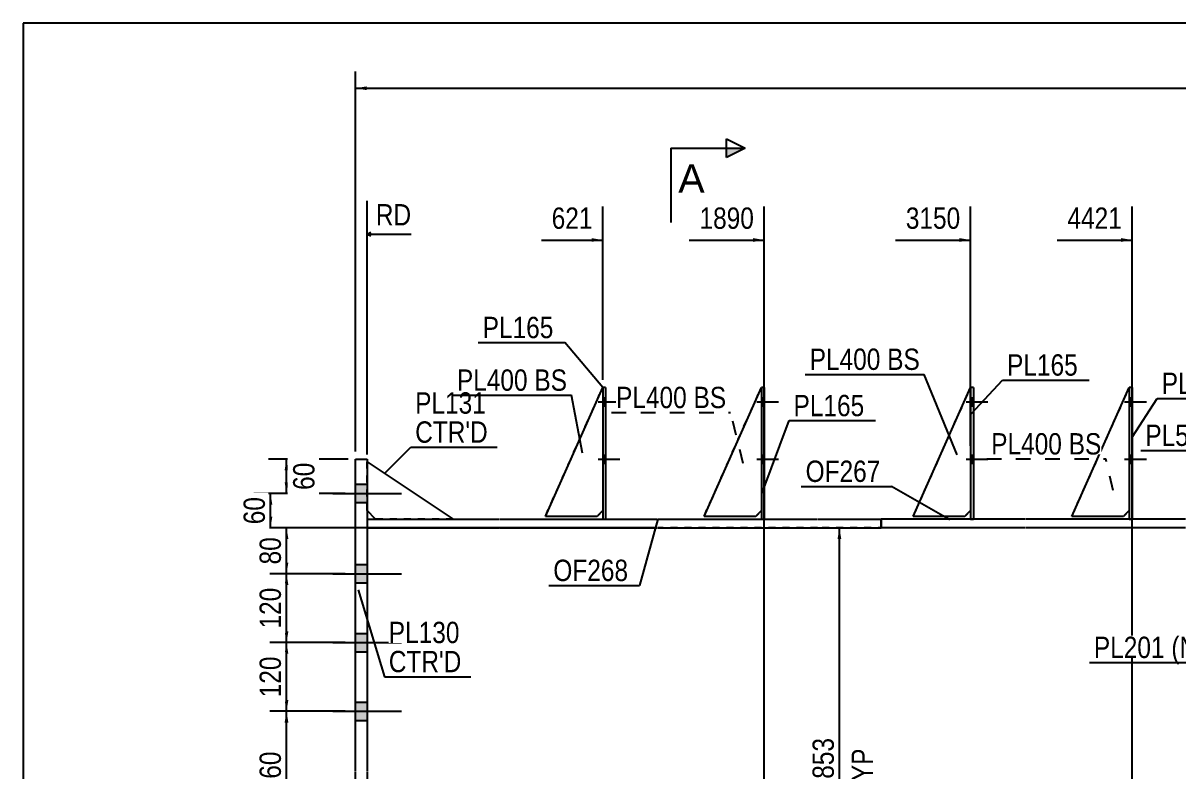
# Model space of a CAD drawing. Header units: millimetres. Extents: x 2 to 405, y 5 to 282.
# Drawn here: x 5 to 160.1, y 181.5 to 282 of the extents above; entities that cross this region are included whole.
import ezdxf

# ---------------------------------------------------------------- set-up
doc = ezdxf.new("R2010")
doc.units = ezdxf.units.MM
doc.linetypes.add('DXK_LINE_DOT1', pattern=[1.8814, 0.9407, -0.9407])
doc.linetypes.add('DXK_LINE_DOT2', pattern=[3.9198, 1.9599, -1.9599])
doc.styles.add('Arial', font='ARIAL.TTF', dxfattribs={"height": 0.2})
doc.styles.add('Arial Narrow', font='ARIALN.TTF', dxfattribs={"height": 0.2})

# ---------------------------------------------------------------- blocks, each defined once
blk = doc.blocks.new('Unknown-623473111-1210')
at = {"color": 5, "linetype": 'Continuous'}
for p, q in [((405, 282), (5, 282)), ((5, 282), (5, 5))]:
    blk.add_line(p, q, dxfattribs=at)
blk = doc.blocks.new('Part-623473111-1512 - 1483')
at = {"color": 2, "linetype": 'Continuous'}
for p, q in [((139.51, 215.43), (120.18, 215.43)), ((120.18, 214.28), (120.18, 215.43)), ((139.51, 214.28), (120.18, 214.28)), ((161, 215.43), (139.61, 215.43)), ((161, 214.28), (139.61, 214.28))]:
    blk.add_line(p, q, dxfattribs=at)
blk = doc.blocks.new('Part-623473111-1534 - 1483')
at = {"color": 2, "linetype": 'Continuous'}
for p, q in [((51.16, 215.43), (68.85, 215.43)), ((51.16, 215.43), (51.16, 214.28)), ((51.16, 214.28), (68.85, 214.28)), ((68.95, 215.43), (90.14, 215.43)), ((68.95, 214.28), (90.14, 214.28)), ((90.24, 215.43), (111.62, 215.43)), ((90.24, 214.28), (111.62, 214.28)), ((111.72, 215.43), (120.18, 215.43)), ((111.72, 214.28), (120.18, 214.28)), ((120.18, 215.43), (120.18, 214.28))]:
    blk.add_line(p, q, dxfattribs=at)
blk = doc.blocks.new('Bolt-623473111-1616 - 1483')
at = {"linetype": 'Continuous'}
for points in [[(83.18, 230.66), (83.18, 231.74), (82.8, 231.74), (82.8, 230.66)], [(83.18, 230.66), (83.18, 231.74), (82.8, 231.74), (82.8, 230.66)], [(83.18, 230.66), (83.18, 231.74), (82.8, 231.74), (82.8, 230.66)], [(83.18, 222.97), (83.18, 224.05), (82.8, 224.05), (82.8, 222.97)], [(83.18, 222.97), (83.18, 224.05), (82.8, 224.05), (82.8, 222.97)], [(83.18, 222.97), (83.18, 224.05), (82.8, 224.05), (82.8, 222.97)]]:
    blk.add_hatch(color=3, dxfattribs=at).paths.add_polyline_path(points)
at = {"color": 3, "linetype": 'Continuous'}
for p, q in [((82.18, 231.2), (85.11, 231.2)), ((82.18, 231.2), (85.11, 231.2)), ((82.18, 231.2), (85.11, 231.2)), ((82.8, 231.74), (83.18, 231.74)), ((82.8, 231.74), (83.18, 231.74)), ((82.8, 231.74), (83.18, 231.74)), ((82.8, 230.66), (83.18, 230.66)), ((82.8, 230.66), (83.18, 230.66)), ((82.8, 230.66), (83.18, 230.66)), ((82.18, 223.51), (85.1, 223.51)), ((82.18, 223.51), (85.1, 223.51)), ((82.18, 223.51), (85.1, 223.51)), ((82.8, 224.05), (83.18, 224.05)), ((82.8, 224.05), (83.18, 224.05)), ((82.8, 224.05), (83.18, 224.05)), ((82.8, 222.97), (83.18, 222.97)), ((82.8, 222.97), (83.18, 222.97)), ((82.8, 222.97), (83.18, 222.97))]:
    blk.add_line(p, q, dxfattribs=at)
blk = doc.blocks.new('Part-623473111-1556 - 1483')
at = {"color": 7, "linetype": 'DXK_LINE_DOT1'}
for p, q in [((68.85, 214.28), (51.16, 214.28)), ((51.16, 214.28), (51.16, 181.59)), ((90.14, 214.28), (68.95, 214.28)), ((111.62, 214.28), (90.24, 214.28)), ((139.51, 214.28), (111.72, 214.28)), ((161, 214.28), (139.61, 214.28))]:
    blk.add_line(p, q, dxfattribs=at)
blk = doc.blocks.new('Part-623473111-1706 - 1483')
at = {"color": 2, "linetype": 'Continuous'}
for p, q in [((104.48, 233.12), (104.09, 233.12)), ((104.09, 233.12), (104.09, 215.43)), ((104.48, 233.12), (104.47, 215.43))]:
    blk.add_line(p, q, dxfattribs=at)
at = {"color": 7, "linetype": 'DXK_LINE_DOT1'}
blk.add_line((104.09, 215.43), (104.47, 215.43), dxfattribs=at)
blk = doc.blocks.new('Part-623473111-1917 - 1483')
at = {"color": 2, "linetype": 'Continuous'}
for p, q in [((51.16, 223.12), (62.7, 215.43)), ((52.31, 215.43), (51.16, 216.59))]:
    blk.add_line(p, q, dxfattribs=at)
at = {"color": 7, "linetype": 'DXK_LINE_DOT1'}
for p, q in [((51.16, 216.59), (51.16, 223.12)), ((62.7, 215.43), (52.31, 215.43))]:
    blk.add_line(p, q, dxfattribs=at)
blk = doc.blocks.new('Bolt-623473111-1612 - 1483')
at = {"linetype": 'Continuous'}
for points in [[(104.48, 230.66), (104.48, 231.74), (104.09, 231.74), (104.09, 230.66)], [(104.48, 230.66), (104.48, 231.74), (104.09, 231.74), (104.09, 230.66)], [(104.48, 230.66), (104.48, 231.74), (104.09, 231.74), (104.09, 230.66)], [(104.48, 222.97), (104.48, 224.05), (104.09, 224.05), (104.09, 222.97)], [(104.48, 222.97), (104.48, 224.05), (104.09, 224.05), (104.09, 222.97)], [(104.48, 222.97), (104.48, 224.05), (104.09, 224.05), (104.09, 222.97)]]:
    blk.add_hatch(color=3, dxfattribs=at).paths.add_polyline_path(points)
at = {"color": 3, "linetype": 'Continuous'}
for p, q in [((103.48, 231.2), (106.4, 231.2)), ((103.48, 231.2), (106.4, 231.2)), ((103.48, 231.2), (106.4, 231.2)), ((104.09, 231.74), (104.48, 231.74)), ((104.09, 231.74), (104.48, 231.74)), ((104.09, 231.74), (104.48, 231.74)), ((104.09, 230.66), (104.48, 230.66)), ((104.09, 230.66), (104.48, 230.66)), ((104.09, 230.66), (104.48, 230.66)), ((103.48, 223.51), (106.4, 223.51)), ((103.48, 223.51), (106.4, 223.51)), ((103.48, 223.51), (106.4, 223.51)), ((104.09, 224.05), (104.48, 224.05)), ((104.09, 224.05), (104.48, 224.05)), ((104.09, 224.05), (104.48, 224.05)), ((104.09, 222.97), (104.48, 222.97)), ((104.09, 222.97), (104.48, 222.97)), ((104.09, 222.97), (104.48, 222.97))]:
    blk.add_line(p, q, dxfattribs=at)
blk = doc.blocks.new('Part-623473111-1743 - 1483')
at = {"color": 2, "linetype": 'Continuous'}
for p, q in [((83.18, 233.12), (82.8, 233.12)), ((82.8, 233.12), (82.8, 215.43)), ((83.18, 233.12), (83.18, 215.43))]:
    blk.add_line(p, q, dxfattribs=at)
at = {"color": 7, "linetype": 'DXK_LINE_DOT1'}
blk.add_line((82.8, 215.43), (83.18, 215.43), dxfattribs=at)
blk = doc.blocks.new('Part-623473111-1679 - 1483')
at = {"color": 2, "linetype": 'Continuous'}
for p, q in [((96.4, 215.82), (104.09, 233.12)), ((103.32, 215.82), (96.4, 215.82)), ((104.09, 216.59), (103.32, 215.82))]:
    blk.add_line(p, q, dxfattribs=at)
at = {"color": 7, "linetype": 'DXK_LINE_DOT1'}
blk.add_line((104.09, 233.12), (104.09, 216.59), dxfattribs=at)
blk = doc.blocks.new('Bolt-623473111-1619 - 1483')
at = {"linetype": 'Continuous'}
for points in [[(132.55, 230.66), (132.55, 231.74), (132.16, 231.74), (132.16, 230.66)], [(132.55, 230.66), (132.55, 231.74), (132.16, 231.74), (132.16, 230.66)], [(132.55, 230.66), (132.55, 231.74), (132.16, 231.74), (132.16, 230.66)], [(132.55, 222.97), (132.55, 224.05), (132.16, 224.05), (132.16, 222.97)], [(132.55, 222.97), (132.55, 224.05), (132.16, 224.05), (132.16, 222.97)], [(132.55, 222.97), (132.55, 224.05), (132.16, 224.05), (132.16, 222.97)]]:
    blk.add_hatch(color=3, dxfattribs=at).paths.add_polyline_path(points)
at = {"color": 3, "linetype": 'Continuous'}
for p, q in [((131.55, 231.2), (134.47, 231.2)), ((131.55, 231.2), (134.47, 231.2)), ((131.55, 231.2), (134.47, 231.2)), ((132.16, 231.74), (132.55, 231.74)), ((132.16, 231.74), (132.55, 231.74)), ((132.16, 231.74), (132.55, 231.74)), ((132.16, 230.66), (132.55, 230.66)), ((132.16, 230.66), (132.55, 230.66)), ((132.16, 230.66), (132.55, 230.66)), ((131.55, 223.51), (134.47, 223.51)), ((131.55, 223.51), (134.47, 223.51)), ((131.55, 223.51), (134.47, 223.51)), ((132.16, 224.05), (132.55, 224.05)), ((132.16, 224.05), (132.55, 224.05)), ((132.16, 224.05), (132.55, 224.05)), ((132.16, 222.97), (132.55, 222.97)), ((132.16, 222.97), (132.55, 222.97)), ((132.16, 222.97), (132.55, 222.97))]:
    blk.add_line(p, q, dxfattribs=at)
blk = doc.blocks.new('Bolt-623473111-1628 - 1483')
at = {"linetype": 'Continuous'}
for points in [[(49.62, 220.12), (49.62, 217.66), (51.16, 217.66), (51.16, 220.12)], [(49.62, 220.12), (49.62, 217.66), (51.16, 217.66), (51.16, 220.12)], [(49.62, 209.35), (49.62, 206.89), (51.16, 206.89), (51.16, 209.35)], [(49.62, 209.35), (49.62, 206.89), (51.16, 206.89), (51.16, 209.35)], [(49.62, 200.12), (49.62, 197.66), (51.16, 197.66), (51.16, 200.12)], [(49.62, 200.12), (49.62, 197.66), (51.16, 197.66), (51.16, 200.12)], [(49.62, 190.89), (49.62, 188.43), (51.16, 188.43), (51.16, 190.89)], [(49.62, 190.89), (49.62, 188.43), (51.16, 188.43), (51.16, 190.89)], [(49.62, 174.64), (49.62, 172.18), (51.16, 172.18), (51.16, 174.64)], [(49.62, 174.64), (49.62, 172.18), (51.16, 172.18), (51.16, 174.64)], [(49.62, 165.41), (49.62, 162.95), (51.16, 162.95), (51.16, 165.41)], [(49.62, 165.41), (49.62, 162.95), (51.16, 162.95), (51.16, 165.41)], [(49.62, 156.18), (49.62, 153.72), (51.16, 153.72), (51.16, 156.18)], [(49.62, 156.18), (49.62, 153.72), (51.16, 153.72), (51.16, 156.18)], [(49.62, 145.41), (49.62, 142.95), (51.16, 142.95), (51.16, 145.41)], [(49.62, 145.41), (49.62, 142.95), (51.16, 142.95), (51.16, 145.41)]]:
    blk.add_hatch(color=3, dxfattribs=at).paths.add_polyline_path(points)
at = {"color": 3, "linetype": 'Continuous'}
for p, q in [((46.56, 218.89), (55.77, 218.89)), ((46.56, 218.89), (55.77, 218.89)), ((49.62, 220.12), (51.16, 220.12)), ((49.62, 220.12), (51.16, 220.12)), ((49.62, 217.66), (51.16, 217.66)), ((49.62, 217.66), (51.16, 217.66)), ((46.56, 208.12), (55.77, 208.12)), ((46.56, 208.12), (55.77, 208.12)), ((49.62, 209.35), (51.16, 209.35)), ((49.62, 209.35), (51.16, 209.35)), ((49.62, 206.89), (51.16, 206.89)), ((49.62, 206.89), (51.16, 206.89)), ((49.62, 200.12), (51.16, 200.12)), ((49.62, 200.12), (51.16, 200.12)), ((46.56, 198.89), (55.77, 198.89)), ((46.56, 198.89), (55.77, 198.89)), ((49.62, 197.66), (51.16, 197.66)), ((49.62, 197.66), (51.16, 197.66)), ((49.62, 190.89), (51.16, 190.89)), ((49.62, 190.89), (51.16, 190.89)), ((46.56, 189.66), (55.77, 189.66)), ((46.56, 189.66), (55.77, 189.66)), ((49.62, 188.43), (51.16, 188.43)), ((49.62, 188.43), (51.16, 188.43)), ((49.62, 174.64), (51.16, 174.64)), ((49.62, 174.64), (51.16, 174.64)), ((46.56, 173.41), (55.77, 173.41)), ((46.56, 173.41), (55.77, 173.41)), ((49.62, 172.18), (51.16, 172.18)), ((49.62, 172.18), (51.16, 172.18)), ((49.62, 165.41), (51.16, 165.41)), ((49.62, 165.41), (51.16, 165.41)), ((46.56, 164.18), (55.77, 164.18)), ((46.56, 164.18), (55.77, 164.18)), ((49.62, 162.95), (51.16, 162.95)), ((49.62, 162.95), (51.16, 162.95)), ((49.62, 156.18), (51.16, 156.18)), ((49.62, 156.18), (51.16, 156.18)), ((46.56, 154.95), (55.77, 154.95)), ((46.56, 154.95), (55.77, 154.95)), ((49.62, 153.72), (51.16, 153.72)), ((49.62, 153.72), (51.16, 153.72)), ((49.62, 145.41), (51.16, 145.41)), ((49.62, 145.41), (51.16, 145.41)), ((46.56, 144.18), (55.77, 144.18)), ((46.56, 144.18), (55.77, 144.18)), ((49.62, 142.95), (51.16, 142.95)), ((49.62, 142.95), (51.16, 142.95))]:
    blk.add_line(p, q, dxfattribs=at)
blk = doc.blocks.new('Part-623473111-1758 - 1483')
at = {"color": 2, "linetype": 'Continuous'}
for p, q in [((132.55, 233.12), (132.16, 233.12)), ((132.16, 233.12), (132.16, 215.43)), ((132.55, 233.12), (132.54, 215.43))]:
    blk.add_line(p, q, dxfattribs=at)
at = {"color": 7, "linetype": 'DXK_LINE_DOT1'}
blk.add_line((132.16, 215.43), (132.54, 215.43), dxfattribs=at)
blk = doc.blocks.new('Bolt-623473111-5511 - 1483')
at = {"linetype": 'Continuous'}
for points in [[(153.84, 230.66), (153.84, 231.74), (153.46, 231.74), (153.46, 230.66)], [(153.84, 230.66), (153.84, 231.74), (153.46, 231.74), (153.46, 230.66)], [(153.84, 230.66), (153.84, 231.74), (153.46, 231.74), (153.46, 230.66)], [(153.84, 222.97), (153.84, 224.05), (153.45, 224.05), (153.45, 222.97)], [(153.84, 222.97), (153.84, 224.05), (153.45, 224.05), (153.45, 222.97)], [(153.84, 222.97), (153.84, 224.05), (153.45, 224.05), (153.45, 222.97)]]:
    blk.add_hatch(color=3, dxfattribs=at).paths.add_polyline_path(points)
at = {"color": 3, "linetype": 'Continuous'}
for p, q in [((152.84, 231.2), (155.76, 231.2)), ((152.84, 231.2), (155.76, 231.2)), ((152.84, 231.2), (155.76, 231.2)), ((153.46, 231.74), (153.84, 231.74)), ((153.46, 231.74), (153.84, 231.74)), ((153.46, 231.74), (153.84, 231.74)), ((153.46, 230.66), (153.84, 230.66)), ((153.46, 230.66), (153.84, 230.66)), ((153.46, 230.66), (153.84, 230.66)), ((152.84, 223.51), (155.76, 223.51)), ((152.84, 223.51), (155.76, 223.51)), ((152.84, 223.51), (155.76, 223.51)), ((153.45, 224.05), (153.84, 224.05)), ((153.45, 224.05), (153.84, 224.05)), ((153.45, 224.05), (153.84, 224.05)), ((153.45, 222.97), (153.84, 222.97)), ((153.45, 222.97), (153.84, 222.97)), ((153.45, 222.97), (153.84, 222.97))]:
    blk.add_line(p, q, dxfattribs=at)
blk = doc.blocks.new('Part-623473111-1922 - 1483')
at = {"color": 2, "linetype": 'Continuous'}
for p, q in [((49.62, 223.51), (51.16, 223.51)), ((49.62, 181.59), (49.62, 223.51)), ((51.16, 223.51), (51.16, 181.59)), ((49.62, 139.56), (49.62, 181.49)), ((51.16, 181.49), (51.16, 139.56)), ((51.16, 139.56), (49.62, 139.56))]:
    blk.add_line(p, q, dxfattribs=at)
blk = doc.blocks.new('Part-623473111-6596 - 1483')
at = {"color": 2, "linetype": 'Continuous'}
for p, q in [((75.1, 215.82), (82.8, 233.12)), ((82.03, 215.82), (75.1, 215.82)), ((82.8, 216.59), (82.03, 215.82))]:
    blk.add_line(p, q, dxfattribs=at)
at = {"color": 7, "linetype": 'DXK_LINE_DOT1'}
blk.add_line((82.8, 233.12), (82.8, 216.59), dxfattribs=at)
blk = doc.blocks.new('Part-623473111-5504 - 1483')
at = {"color": 2, "linetype": 'Continuous'}
for p, q in [((153.46, 233.12), (153.45, 215.43)), ((153.84, 233.12), (153.46, 233.12)), ((153.84, 233.12), (153.84, 215.43))]:
    blk.add_line(p, q, dxfattribs=at)
at = {"color": 7, "linetype": 'DXK_LINE_DOT1'}
blk.add_line((153.45, 215.43), (153.84, 215.43), dxfattribs=at)
blk = doc.blocks.new('Part-623473111-6597 - 1483')
at = {"color": 2, "linetype": 'Continuous'}
for p, q in [((124.47, 215.82), (132.16, 233.12)), ((131.39, 215.82), (124.47, 215.82)), ((132.16, 216.59), (131.39, 215.82))]:
    blk.add_line(p, q, dxfattribs=at)
at = {"color": 7, "linetype": 'DXK_LINE_DOT1'}
blk.add_line((132.16, 233.12), (132.16, 216.59), dxfattribs=at)
blk = doc.blocks.new('Part-623473111-5505 - 1483')
at = {"color": 2, "linetype": 'Continuous'}
for p, q in [((145.76, 215.82), (153.46, 233.12)), ((152.68, 215.82), (145.76, 215.82)), ((153.45, 216.59), (152.68, 215.82))]:
    blk.add_line(p, q, dxfattribs=at)
at = {"color": 7, "linetype": 'DXK_LINE_DOT1'}
blk.add_line((153.46, 233.12), (153.45, 216.59), dxfattribs=at)
blk = doc.blocks.new('Part-623473111-6613 - 1483')
at = {"color": 7, "linetype": 'DXK_LINE_DOT1'}
for p, q in [((96.4, 215.82), (104.09, 233.12)), ((103.32, 215.82), (96.4, 215.82)), ((104.09, 216.59), (103.32, 215.82))]:
    blk.add_line(p, q, dxfattribs=at)
blk = doc.blocks.new('Part-623473111-6616 - 1483')
at = {"color": 7, "linetype": 'DXK_LINE_DOT1'}
for p, q in [((145.76, 215.82), (153.46, 233.12)), ((152.68, 215.82), (145.76, 215.82)), ((153.45, 216.59), (152.68, 215.82))]:
    blk.add_line(p, q, dxfattribs=at)
blk = doc.blocks.new('Part-623473111-6617 - 1483')
at = {"color": 7, "linetype": 'DXK_LINE_DOT1'}
for p, q in [((75.1, 215.82), (82.8, 233.12)), ((82.03, 215.82), (75.1, 215.82)), ((82.8, 216.59), (82.03, 215.82))]:
    blk.add_line(p, q, dxfattribs=at)
blk = doc.blocks.new('Part-623473111-6618 - 1483')
at = {"color": 7, "linetype": 'DXK_LINE_DOT1'}
for p, q in [((124.47, 215.82), (132.16, 233.12)), ((131.39, 215.82), (124.47, 215.82)), ((132.16, 216.59), (131.39, 215.82))]:
    blk.add_line(p, q, dxfattribs=at)
blk = doc.blocks.new('StraightDimension-623473111-3175 - 1483')
at = {"linetype": 'Continuous'}
for points in [[(40.1, 212.78), (40.35, 214.28), (40.6, 212.78)], [(40.6, 209.62), (40.35, 208.12), (40.1, 209.62)]]:
    blk.add_hatch(color=7, dxfattribs=at).paths.add_polyline_path(points)
at = {"color": 7, "linetype": 'Continuous'}
for p, q in [((89.22, 214.28), (38.1, 214.28)), ((40.35, 208.12), (40.35, 214.28)), ((48.22, 208.12), (38.1, 208.12))]:
    blk.add_line(p, q, dxfattribs=at)
at = {"color": 0}
blk.add_wipeout([(40.2, 213.63), (36, 213.63), (36, 208.77), (40.2, 208.77)], dxfattribs=at)
at = {"color": 3, "style": 'Arial Narrow'}
blk.add_text('80', height=2.863, rotation=90.0002, dxfattribs=at).set_placement((39.6, 209.37))
blk = doc.blocks.new('StraightDimension-623473111-2147 - 1483')
at = {"linetype": 'Continuous'}
for points in [[(37.95, 217.39), (38.2, 218.89), (38.45, 217.39)], [(38.45, 215.78), (38.2, 214.28), (37.95, 215.78)]]:
    blk.add_hatch(color=7, dxfattribs=at).paths.add_polyline_path(points)
at = {"color": 7, "linetype": 'Continuous'}
for p, q in [((48.22, 218.89), (35.95, 218.89)), ((38.2, 214.28), (38.2, 218.89)), ((89.22, 214.28), (35.95, 214.28))]:
    blk.add_line(p, q, dxfattribs=at)
at = {"color": 0}
blk.add_wipeout([(38.05, 219.01), (33.85, 219.01), (33.85, 214.16), (38.05, 214.16)], dxfattribs=at)
at = {"color": 3, "style": 'Arial Narrow'}
blk.add_text('60', height=2.863, rotation=90.0002, dxfattribs=at).set_placement((37.45, 214.76))
blk = doc.blocks.new('StraightDimension-623473111-2109 - 1483')
at = {"linetype": 'Continuous'}
for points in [[(114.31, 212.78), (114.56, 214.28), (114.81, 212.78)], [(114.81, 153.93), (114.56, 152.43), (114.31, 153.93)]]:
    blk.add_hatch(color=7, dxfattribs=at).paths.add_polyline_path(points)
at = {"color": 7, "linetype": 'Continuous'}
for p, q in [((91.18, 214.28), (116.96, 214.28)), ((114.56, 152.43), (114.56, 214.28)), ((106.56, 152.43), (116.96, 152.43))]:
    blk.add_line(p, q, dxfattribs=at)
at = {"color": 0, "linetype": 'Continuous'}
blk.add_wipeout([(119.66, 185.28), (115.46, 185.28), (115.46, 177.69), (119.66, 177.69)], dxfattribs=at)
at = {"color": 3, "linetype": 'Continuous', "style": 'Arial Narrow'}
blk.add_text('TYP', height=2.863, rotation=90.0002, dxfattribs=at).set_placement((119.06, 178.29))
at = {"color": 0}
blk.add_wipeout([(114.41, 186.7), (110.21, 186.7), (110.21, 180.01), (114.41, 180.01)], dxfattribs=at)
at = {"color": 3, "style": 'Arial Narrow'}
blk.add_text('853', height=2.863, rotation=90.0002, dxfattribs=at).set_placement((113.81, 180.61))
blk = doc.blocks.new('StraightDimension-623473111-11883 - 1483')
at = {"linetype": 'Continuous'}
blk.add_hatch(color=7, dxfattribs=at).paths.add_polyline_path([(81.3, 253.15), (82.8, 252.9), (81.3, 252.65)])
at = {"color": 7, "linetype": 'Continuous'}
for p, q in [((82.8, 234.12), (82.8, 257.4)), ((74.56, 252.9), (82.8, 252.9))]:
    blk.add_line(p, q, dxfattribs=at)
at = {"color": 0, "linetype": 'Continuous'}
blk.add_wipeout([(57.69, 254.25), (57.69, 258.45), (51.74, 258.45), (51.74, 254.25)], dxfattribs=at)
at = {"color": 7, "linetype": 'Continuous'}
for p, q in [((51.16, 224.12), (51.16, 258.15)), ((51.66, 253.9), (51.16, 253.65)), ((51.66, 253.4), (51.16, 253.65)), ((57.09, 253.65), (51.16, 253.65))]:
    blk.add_line(p, q, dxfattribs=at)
at = {"color": 3, "linetype": 'Continuous', "style": 'Arial Narrow'}
blk.add_text('RD', height=2.863, dxfattribs=at).set_placement((52.34, 254.85))
at = {"color": 0}
blk.add_wipeout([(82.02, 253.8), (82.02, 258), (75.34, 258), (75.34, 253.8)], dxfattribs=at)
at = {"color": 3, "style": 'Arial Narrow'}
blk.add_text('621', height=2.863, dxfattribs=at).set_placement((75.94, 254.4))
blk = doc.blocks.new('StraightDimension-623473111-2177 - 1483')
at = {"linetype": 'Continuous'}
for points in [[(40.1, 206.62), (40.35, 208.12), (40.6, 206.62)], [(40.6, 200.39), (40.35, 198.89), (40.1, 200.39)]]:
    blk.add_hatch(color=7, dxfattribs=at).paths.add_polyline_path(points)
at = {"color": 7, "linetype": 'Continuous'}
for p, q in [((48.22, 208.12), (38.1, 208.12)), ((40.35, 198.89), (40.35, 208.12)), ((48.22, 198.89), (38.1, 198.89))]:
    blk.add_line(p, q, dxfattribs=at)
at = {"color": 0}
blk.add_wipeout([(40.2, 206.85), (36, 206.85), (36, 200.17), (40.2, 200.17)], dxfattribs=at)
at = {"color": 3, "style": 'Arial Narrow'}
blk.add_text('120', height=2.863, rotation=90.0002, dxfattribs=at).set_placement((39.6, 200.77))
blk = doc.blocks.new('StraightDimension-623473111-2184 - 1483')
at = {"linetype": 'Continuous'}
for points in [[(40.1, 197.39), (40.35, 198.89), (40.6, 197.39)], [(40.6, 191.16), (40.35, 189.66), (40.1, 191.16)]]:
    blk.add_hatch(color=7, dxfattribs=at).paths.add_polyline_path(points)
at = {"color": 7, "linetype": 'Continuous'}
for p, q in [((48.22, 198.89), (38.1, 198.89)), ((40.35, 189.66), (40.35, 198.89)), ((48.22, 189.66), (38.1, 189.66))]:
    blk.add_line(p, q, dxfattribs=at)
at = {"color": 0}
blk.add_wipeout([(40.2, 197.62), (36, 197.62), (36, 190.94), (40.2, 190.94)], dxfattribs=at)
at = {"color": 3, "style": 'Arial Narrow'}
blk.add_text('120', height=2.863, rotation=90.0002, dxfattribs=at).set_placement((39.6, 191.54))
blk = doc.blocks.new('StraightDimension-623473111-2191 - 1483')
at = {"linetype": 'Continuous'}
for points in [[(40.1, 188.16), (40.35, 189.66), (40.6, 188.16)], [(40.6, 174.91), (40.35, 173.41), (40.1, 174.91)]]:
    blk.add_hatch(color=7, dxfattribs=at).paths.add_polyline_path(points)
at = {"color": 7, "linetype": 'Continuous'}
for p, q in [((48.22, 189.66), (38.1, 189.66)), ((40.35, 173.41), (40.35, 189.66)), ((48.22, 173.41), (38.1, 173.41))]:
    blk.add_line(p, q, dxfattribs=at)
at = {"color": 0}
blk.add_wipeout([(40.2, 184.88), (36, 184.88), (36, 178.19), (40.2, 178.19)], dxfattribs=at)
at = {"color": 3, "style": 'Arial Narrow'}
blk.add_text('260', height=2.863, rotation=90.0002, dxfattribs=at).set_placement((39.6, 178.79))
blk = doc.blocks.new('StraightDimension-623473111-2214 - 1483')
at = {"linetype": 'Continuous'}
for points in [[(40.1, 222.01), (40.35, 223.51), (40.6, 222.01)], [(40.6, 220.39), (40.35, 218.89), (40.1, 220.39)]]:
    blk.add_hatch(color=7, dxfattribs=at).paths.add_polyline_path(points)
at = {"color": 7, "linetype": 'Continuous'}
for p, q in [((48.62, 223.51), (37.95, 223.51)), ((40.35, 218.89), (40.35, 223.51)), ((48.22, 218.89), (37.95, 218.89))]:
    blk.add_line(p, q, dxfattribs=at)
at = {"color": 0}
blk.add_wipeout([(44.7, 223.63), (40.5, 223.63), (40.5, 218.77), (44.7, 218.77)], dxfattribs=at)
at = {"color": 3, "style": 'Arial Narrow'}
blk.add_text('60', height=2.863, rotation=90.0002, dxfattribs=at).set_placement((44.1, 219.37))
blk = doc.blocks.new('StraightDimension-623473111-2225 - 1483')
at = {"linetype": 'Continuous'}
blk.add_hatch(color=7, dxfattribs=at).paths.add_polyline_path([(51.12, 273.01), (49.62, 273.26), (51.12, 273.51)])
at = {"color": 7, "linetype": 'Continuous'}
for p, q in [((49.62, 224.51), (49.62, 275.51)), ((49.62, 273.26), (347.53, 273.26))]:
    blk.add_line(p, q, dxfattribs=at)
blk = doc.blocks.new('StraightDimension-623473111-11880 - 1483')
at = {"linetype": 'Continuous'}
blk.add_hatch(color=7, dxfattribs=at).paths.add_polyline_path([(152.35, 253.15), (153.85, 252.9), (152.35, 252.65)])
at = {"color": 7, "linetype": 'Continuous'}
for p, q in [((153.85, 159.06), (153.85, 257.4)), ((143.78, 252.9), (153.85, 252.9))]:
    blk.add_line(p, q, dxfattribs=at)
at = {"color": 0}
blk.add_wipeout([(153.07, 253.8), (153.07, 258), (144.56, 258), (144.56, 253.8)], dxfattribs=at)
at = {"color": 3, "style": 'Arial Narrow'}
blk.add_text('4421', height=2.863, dxfattribs=at).set_placement((145.16, 254.4))
blk = doc.blocks.new('StraightDimension-623473111-11881 - 1483')
at = {"linetype": 'Continuous'}
blk.add_hatch(color=7, dxfattribs=at).paths.add_polyline_path([(130.66, 253.15), (132.16, 252.9), (130.66, 252.65)])
at = {"color": 7, "linetype": 'Continuous'}
for p, q in [((132.16, 225.28), (132.16, 257.4)), ((122.1, 252.9), (132.16, 252.9))]:
    blk.add_line(p, q, dxfattribs=at)
at = {"color": 0}
blk.add_wipeout([(131.39, 253.8), (131.39, 258), (122.87, 258), (122.87, 253.8)], dxfattribs=at)
at = {"color": 3, "style": 'Arial Narrow'}
blk.add_text('3150', height=2.863, dxfattribs=at).set_placement((123.47, 254.4))
blk = doc.blocks.new('StraightDimension-623473111-11882 - 1483')
at = {"linetype": 'Continuous'}
blk.add_hatch(color=7, dxfattribs=at).paths.add_polyline_path([(102.96, 253.15), (104.46, 252.9), (102.96, 252.65)])
at = {"color": 7, "linetype": 'Continuous'}
for p, q in [((104.46, 159.05), (104.46, 257.4)), ((94.4, 252.9), (104.46, 252.9))]:
    blk.add_line(p, q, dxfattribs=at)
at = {"color": 0}
blk.add_wipeout([(103.69, 253.8), (103.69, 258), (95.18, 258), (95.18, 253.8)], dxfattribs=at)
at = {"color": 3, "style": 'Arial Narrow'}
blk.add_text('1890', height=2.863, dxfattribs=at).set_placement((95.78, 254.4))
blk = doc.blocks.new('Mark-623473111-1754 - 1483')
at = {"color": 0}
blk.add_wipeout([(146.57, 234.7), (146.57, 237.7), (137.06, 237.7), (137.06, 234.7)], dxfattribs=at)
blk.add_wipeout([(146.57, 234.7), (146.57, 237.7), (137.06, 237.7), (137.06, 234.7)], dxfattribs=at)
at = {"color": 7, "linetype": 'Continuous'}
for p, q in [((132.26, 229.56), (136.46, 234.1)), ((136.46, 234.1), (148.07, 234.1))]:
    blk.add_line(p, q, dxfattribs=at)
at = {"color": 3, "style": 'Arial Narrow'}
blk.add_text('PL165', height=2.863, dxfattribs=at).set_placement((137.06, 234.7))
blk = doc.blocks.new('Mark-623473111-1508 - 1483')
at = {"color": 7, "linetype": 'Continuous'}
blk.add_line((129.39, 215.36), (121.57, 219.84), dxfattribs=at)
at = {"color": 0}
blk.add_wipeout([(120.07, 220.44), (120.07, 223.44), (110.02, 223.44), (110.02, 220.44)], dxfattribs=at)
blk.add_wipeout([(120.07, 220.44), (120.07, 223.44), (110.02, 223.44), (110.02, 220.44)], dxfattribs=at)
at = {"color": 7, "linetype": 'Continuous'}
blk.add_line((109.42, 219.84), (121.57, 219.84), dxfattribs=at)
at = {"color": 3, "style": 'Arial Narrow'}
blk.add_text('OF267', height=2.863, dxfattribs=at).set_placement((110.02, 220.44))
blk = doc.blocks.new('Mark-623473111-1530 - 1483')
at = {"color": 7, "linetype": 'Continuous'}
blk.add_line((90.2, 215.43), (87.71, 206.54), dxfattribs=at)
at = {"color": 0}
blk.add_wipeout([(86.21, 207.14), (86.21, 210.14), (76.16, 210.14), (76.16, 207.14)], dxfattribs=at)
blk.add_wipeout([(86.21, 207.14), (86.21, 210.14), (76.16, 210.14), (76.16, 207.14)], dxfattribs=at)
at = {"color": 7, "linetype": 'Continuous'}
blk.add_line((75.56, 206.54), (87.71, 206.54), dxfattribs=at)
at = {"color": 3, "style": 'Arial Narrow'}
blk.add_text('OF268', height=2.863, dxfattribs=at).set_placement((76.16, 207.14))
blk = doc.blocks.new('Mark-623473111-1702 - 1483')
at = {"color": 0}
blk.add_wipeout([(117.91, 229.26), (117.91, 232.26), (108.4, 232.26), (108.4, 229.26)], dxfattribs=at)
blk.add_wipeout([(117.91, 229.26), (117.91, 232.26), (108.4, 232.26), (108.4, 229.26)], dxfattribs=at)
at = {"color": 7, "linetype": 'Continuous'}
for p, q in [((104.19, 218.99), (107.8, 228.66)), ((107.8, 228.66), (119.41, 228.66))]:
    blk.add_line(p, q, dxfattribs=at)
at = {"color": 3, "style": 'Arial Narrow'}
blk.add_text('PL165', height=2.863, dxfattribs=at).set_placement((108.4, 229.26))
blk = doc.blocks.new('MarkSet-623473111-9260 - 1483')
at = {"color": 0}
for points in [[(165.12, 225.27), (165.12, 228.27), (155.61, 228.27), (155.61, 225.27)], [(170.4, 225.27), (170.4, 228.27), (166.02, 228.27), (166.02, 225.27)]]:
    blk.add_wipeout(points, dxfattribs=at)
for points in [[(165.12, 225.27), (165.12, 228.27), (155.61, 228.27), (155.61, 225.27)], [(170.4, 225.27), (170.4, 228.27), (166.02, 228.27), (166.02, 225.27)]]:
    blk.add_wipeout(points, dxfattribs=at)
at = {"color": 7, "linetype": 'Continuous'}
for p in [(155.01, 224.67), (173.25, 220.92)]:
    blk.add_line(p, (171, 224.67), dxfattribs=at)
at = {"color": 3, "style": 'Arial Narrow'}
for s, p in [('PL513', (155.61, 225.27)), ('BS', (166.02, 225.27))]:
    blk.add_text(s, height=2.863, dxfattribs=at).set_placement(p)
blk = doc.blocks.new('Mark-623473111-1739 - 1483')
at = {"color": 7, "linetype": 'Continuous'}
blk.add_line((82.8, 233.12), (77.69, 239.13), dxfattribs=at)
at = {"color": 0}
blk.add_wipeout([(76.19, 239.73), (76.19, 242.73), (66.68, 242.73), (66.68, 239.73)], dxfattribs=at)
blk.add_wipeout([(76.19, 239.73), (76.19, 242.73), (66.68, 242.73), (66.68, 239.73)], dxfattribs=at)
at = {"color": 7, "linetype": 'Continuous'}
blk.add_line((66.08, 239.13), (77.69, 239.13), dxfattribs=at)
at = {"color": 3, "style": 'Arial Narrow'}
blk.add_text('PL165', height=2.863, dxfattribs=at).set_placement((66.68, 239.73))
blk = doc.blocks.new('Mark-623473111-5576 - 1483')
at = {"color": 0}
blk.add_wipeout([(167.32, 232.24), (167.32, 235.24), (157.82, 235.24), (157.82, 232.24)], dxfattribs=at)
blk.add_wipeout([(167.32, 232.24), (167.32, 235.24), (157.82, 235.24), (157.82, 232.24)], dxfattribs=at)
at = {"color": 7, "linetype": 'Continuous'}
for p, q in [((153.84, 226.44), (157.22, 231.64)), ((157.22, 231.64), (168.82, 231.64))]:
    blk.add_line(p, q, dxfattribs=at)
at = {"color": 3, "style": 'Arial Narrow'}
blk.add_text('PL165', height=2.863, dxfattribs=at).set_placement((157.82, 232.24))
blk = doc.blocks.new('Mark-623473111-1913 - 1483')
at = {"color": 0}
for points in [[(67.13, 229.6), (67.13, 232.6), (57.62, 232.6), (57.62, 229.6)], [(67.38, 225.7), (67.38, 228.7), (57.62, 228.7), (57.62, 225.7)]]:
    blk.add_wipeout(points, dxfattribs=at)
for points in [[(67.13, 229.6), (67.13, 232.6), (57.62, 232.6), (57.62, 229.6)], [(67.38, 225.7), (67.38, 228.7), (57.62, 228.7), (57.62, 225.7)]]:
    blk.add_wipeout(points, dxfattribs=at)
at = {"color": 7, "linetype": 'Continuous'}
for p, q in [((53.49, 221.56), (57.02, 225.1)), ((57.02, 225.1), (68.63, 225.1))]:
    blk.add_line(p, q, dxfattribs=at)
at = {"color": 3, "style": 'Arial Narrow'}
blk.add_text('PL131', height=2.863, dxfattribs=at).set_placement((57.62, 229.6))
at = {"color": 1, "style": 'Arial Narrow'}
blk.add_text("CTR'D", height=2.863, dxfattribs=at).set_placement((57.62, 225.7))
blk = doc.blocks.new('Mark-623473111-1918 - 1483')
at = {"color": 0}
for points in [[(63.59, 198.81), (63.59, 201.81), (54.08, 201.81), (54.08, 198.81)], [(63.84, 194.91), (63.84, 197.91), (54.08, 197.91), (54.08, 194.91)]]:
    blk.add_wipeout(points, dxfattribs=at)
for points in [[(63.59, 198.81), (63.59, 201.81), (54.08, 201.81), (54.08, 198.81)], [(63.84, 194.91), (63.84, 197.91), (54.08, 197.91), (54.08, 194.91)]]:
    blk.add_wipeout(points, dxfattribs=at)
at = {"color": 7, "linetype": 'Continuous'}
for p, q in [((49.95, 205.95), (53.48, 194.31)), ((53.48, 194.31), (65.09, 194.31))]:
    blk.add_line(p, q, dxfattribs=at)
at = {"color": 3, "style": 'Arial Narrow'}
blk.add_text('PL130', height=2.863, dxfattribs=at).set_placement((54.08, 198.81))
at = {"color": 1, "style": 'Arial Narrow'}
blk.add_text("CTR'D", height=2.863, dxfattribs=at).set_placement((54.08, 194.91))
blk = doc.blocks.new('SectionMark-623473111-2387 - 1483')
at = {"linetype": 'Continuous'}
for points in [[(99.42, 263.98), (99.42, 265.23), (101.92, 265.23)], [(99.42, 128.09), (99.42, 129.34), (101.92, 128.09)]]:
    blk.add_hatch(color=30, dxfattribs=at).paths.add_polyline_path(points)
at = {"color": 30, "linetype": 'Continuous'}
for p, q in [((99.42, 263.98), (99.42, 266.48)), ((99.42, 266.48), (101.92, 265.23)), ((91.92, 265.23), (91.92, 255.23)), ((91.92, 265.23), (101.92, 265.23)), ((101.92, 265.23), (99.42, 263.98)), ((91.92, 128.09), (91.92, 138.09)), ((101.92, 128.09), (99.42, 129.34)), ((99.42, 129.34), (99.42, 126.84)), ((91.92, 128.09), (101.92, 128.09)), ((101.92, 128.09), (99.42, 126.84))]:
    blk.add_line(p, q, dxfattribs=at)
at = {"color": 0, "linetype": 'Continuous'}
for points in [[(96.48, 259.23), (96.48, 263.23), (92.92, 263.23), (92.92, 259.23)], [(96.48, 130.09), (96.48, 134.09), (92.92, 134.09), (92.92, 130.09)]]:
    blk.add_wipeout(points, dxfattribs=at)
at = {"color": 96, "linetype": 'Continuous', "style": 'Arial'}
for p in [(92.92, 259.23), (92.92, 130.09)]:
    blk.add_text('A', height=3.82, dxfattribs=at).set_placement(p)
blk = doc.blocks.new('MarkSet-623473111-6837 - 1483')
at = {"color": 0}
for points in [[(72.72, 232.67), (72.72, 235.67), (63.22, 235.67), (63.22, 232.67)], [(78, 232.67), (78, 235.67), (73.62, 235.67), (73.62, 232.67)]]:
    blk.add_wipeout(points, dxfattribs=at)
for points in [[(72.72, 232.67), (72.72, 235.67), (63.22, 235.67), (63.22, 232.67)], [(78, 232.67), (78, 235.67), (73.62, 235.67), (73.62, 232.67)]]:
    blk.add_wipeout(points, dxfattribs=at)
at = {"color": 7, "linetype": 'Continuous'}
for p in [(62.62, 232.07), (80.06, 224.29)]:
    blk.add_line(p, (78.6, 232.07), dxfattribs=at)
at = {"color": 3, "style": 'Arial Narrow'}
for s, p in [('PL400', (63.22, 232.67)), ('BS', (73.62, 232.67))]:
    blk.add_text(s, height=2.863, dxfattribs=at).set_placement(p)
blk = doc.blocks.new('MarkSet-623473111-6848 - 1483')
at = {"color": 0}
for points in [[(120.07, 235.47), (120.07, 238.47), (110.57, 238.47), (110.57, 235.47)], [(125.35, 235.47), (125.35, 238.47), (120.97, 238.47), (120.97, 235.47)]]:
    blk.add_wipeout(points, dxfattribs=at)
for points in [[(120.07, 235.47), (120.07, 238.47), (110.57, 238.47), (110.57, 235.47)], [(125.35, 235.47), (125.35, 238.47), (120.97, 238.47), (120.97, 235.47)]]:
    blk.add_wipeout(points, dxfattribs=at)
at = {"color": 7, "linetype": 'Continuous'}
for p in [(109.97, 234.87), (130.34, 224.06)]:
    blk.add_line(p, (125.95, 234.87), dxfattribs=at)
at = {"color": 3, "style": 'Arial Narrow'}
for s, p in [('PL400', (110.57, 235.47)), ('BS', (120.97, 235.47))]:
    blk.add_text(s, height=2.863, dxfattribs=at).set_placement(p)
blk = doc.blocks.new('MarkSet-623473111-8153 - 1483')
at = {"color": 0}
for points in [[(94.08, 230.34), (94.08, 233.34), (84.58, 233.34), (84.58, 230.34)], [(99.36, 230.34), (99.36, 233.34), (94.98, 233.34), (94.98, 230.34)]]:
    blk.add_wipeout(points, dxfattribs=at)
for points in [[(94.08, 230.34), (94.08, 233.34), (84.58, 233.34), (84.58, 230.34)], [(99.36, 230.34), (99.36, 233.34), (94.98, 233.34), (94.98, 230.34)]]:
    blk.add_wipeout(points, dxfattribs=at)
at = {"color": 7, "linetype": 'DXK_LINE_DOT2'}
for p in [(83.98, 229.74), (101.65, 222.9)]:
    blk.add_line(p, (99.96, 229.74), dxfattribs=at)
at = {"color": 3, "style": 'Arial Narrow'}
for s, p in [('PL400', (84.58, 230.34)), ('BS', (94.98, 230.34))]:
    blk.add_text(s, height=2.863, dxfattribs=at).set_placement(p)
blk = doc.blocks.new('MarkSet-623473111-8168 - 1483')
at = {"color": 0}
for points in [[(144.43, 224.12), (144.43, 227.12), (134.93, 227.12), (134.93, 224.12)], [(149.72, 224.12), (149.72, 227.12), (145.33, 227.12), (145.33, 224.12)]]:
    blk.add_wipeout(points, dxfattribs=at)
for points in [[(144.43, 224.12), (144.43, 227.12), (134.93, 227.12), (134.93, 224.12)], [(149.72, 224.12), (149.72, 227.12), (145.33, 227.12), (145.33, 224.12)]]:
    blk.add_wipeout(points, dxfattribs=at)
at = {"color": 7, "linetype": 'DXK_LINE_DOT2'}
for p in [(134.33, 223.52), (151.3, 219.3)]:
    blk.add_line(p, (150.32, 223.52), dxfattribs=at)
at = {"color": 3, "style": 'Arial Narrow'}
for s, p in [('PL400', (134.93, 224.12)), ('BS', (145.33, 224.12))]:
    blk.add_text(s, height=2.863, dxfattribs=at).set_placement(p)
blk = doc.blocks.new('Mark-623473111-9265 - 1483')
at = {"color": 0}
for points in [[(158.21, 196.81), (158.21, 199.81), (148.71, 199.81), (148.71, 196.81)], [(166.78, 196.81), (166.78, 199.81), (159.11, 199.81), (159.11, 196.81)]]:
    blk.add_wipeout(points, dxfattribs=at)
for points in [[(158.21, 196.81), (158.21, 199.81), (148.71, 199.81), (148.71, 196.81)], [(166.78, 196.81), (166.78, 199.81), (159.11, 199.81), (159.11, 196.81)]]:
    blk.add_wipeout(points, dxfattribs=at)
at = {"color": 7, "linetype": 'Continuous'}
for p in [(170.91, 203.95), (148.11, 196.21)]:
    blk.add_line(p, (167.38, 196.21), dxfattribs=at)
at = {"color": 3, "style": 'Arial Narrow'}
for s, p in [('PL201', (148.71, 196.81)), ('(N/', (159.11, 196.81)), ('S)', (163.49, 196.81))]:
    blk.add_text(s, height=2.863, dxfattribs=at).set_placement(p)

msp = doc.modelspace()

# ---------------------------------------------------------------- block references
for name in ['Unknown-623473111-1210', 'Part-623473111-6596 - 1483', 'Part-623473111-6617 - 1483', 'Part-623473111-1743 - 1483', 'Part-623473111-1679 - 1483', 'Part-623473111-6613 - 1483', 'Part-623473111-1706 - 1483', 'Part-623473111-6597 - 1483', 'Part-623473111-6618 - 1483', 'Part-623473111-1758 - 1483', 'Part-623473111-5505 - 1483', 'Part-623473111-6616 - 1483', 'Part-623473111-5504 - 1483', 'Bolt-623473111-1616 - 1483', 'Bolt-623473111-1612 - 1483', 'Bolt-623473111-1619 - 1483', 'Bolt-623473111-5511 - 1483', 'Part-623473111-1922 - 1483', 'Part-623473111-1917 - 1483', 'Bolt-623473111-1628 - 1483', 'Part-623473111-1534 - 1483', 'Part-623473111-1556 - 1483', 'Part-623473111-1512 - 1483']:
    msp.add_blockref(name, (0, 0))

# ---------------------------------------------------------------- next in the draw order: block references
for name in ['StraightDimension-623473111-11883 - 1483', 'Mark-623473111-1508 - 1483', 'StraightDimension-623473111-3175 - 1483', 'StraightDimension-623473111-2109 - 1483', 'Mark-623473111-1918 - 1483']:
    msp.add_blockref(name, (0, 0))

# ---------------------------------------------------------------- next in the draw order: block references
for name in ['StraightDimension-623473111-2225 - 1483', 'StraightDimension-623473111-2147 - 1483', 'StraightDimension-623473111-2177 - 1483']:
    msp.add_blockref(name, (0, 0))

# ---------------------------------------------------------------- next in the draw order: block references
for name in ['StraightDimension-623473111-11882 - 1483', 'StraightDimension-623473111-11881 - 1483', 'StraightDimension-623473111-11880 - 1483', 'Mark-623473111-1739 - 1483', 'MarkSet-623473111-9260 - 1483', 'StraightDimension-623473111-2214 - 1483', 'Mark-623473111-1530 - 1483', 'StraightDimension-623473111-2184 - 1483']:
    msp.add_blockref(name, (0, 0))

# ---------------------------------------------------------------- next in the draw order: block references
for name in ['SectionMark-623473111-2387 - 1483', 'Mark-623473111-1754 - 1483', 'Mark-623473111-5576 - 1483', 'Mark-623473111-1913 - 1483', 'Mark-623473111-1702 - 1483', 'MarkSet-623473111-8168 - 1483', 'Mark-623473111-9265 - 1483', 'StraightDimension-623473111-2191 - 1483']:
    msp.add_blockref(name, (0, 0))

# ---------------------------------------------------------------- next in the draw order: block references
for name in ['MarkSet-623473111-6848 - 1483', 'MarkSet-623473111-6837 - 1483', 'MarkSet-623473111-8153 - 1483']:
    msp.add_blockref(name, (0, 0))

doc.saveas('drawing.dxf')
